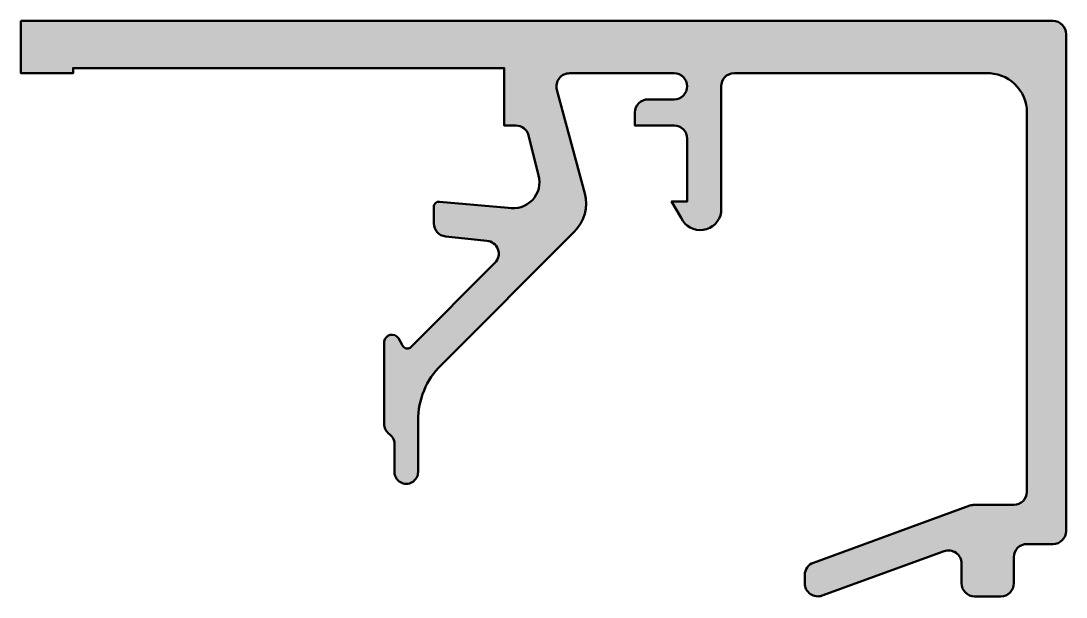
# Model space of a CAD drawing. Extents: x 0.5 to 40.5, y -22 to 0.
import ezdxf

# ---------------------------------------------------------------- set-up
doc = ezdxf.new("R2010")
doc.units = 0
doc.layers.add('0S-Alu contour', color=7, linetype='Continuous', lineweight=50)
doc.layers.add('0S-Alu hatch', color=252, linetype='Continuous', lineweight=25)

# ---------------------------------------------------------------- blocks, each defined once
blk = doc.blocks.new('303740__CD294B55_487C_4910_9C5D_447B55953318_')
at = {"layer": '0S-Alu hatch'}
h = blk.add_hatch(color=256, dxfattribs=at)
edge = h.paths.add_edge_path()
edge.add_line((0.4999847412109375, 0), (0.4999847412109375, -2))
edge.add_line((0.4999847412109375, -2), (2.499969482421875, -2))
edge.add_line((2.499969482421875, -2), (2.499969482421875, -1.79998779296875))
edge.add_line((2.499969482421875, -1.79998779296875), (19, -1.79998779296875))
edge.add_line((19, -1.79998779296875), (19, -4))
edge.add_line((19, -4), (19.44497680664062, -3.999999999999999))
edge.add_ellipse((19.44603223201998, -4.498065809519939), major_axis=(-0.4980669277672279, 0), ratio=1, start_angle=194.7694204251047, end_angle=270.12141232776827, ccw=False)
edge.add_line((19.92764282226562, -4.371093749999999), (20.31164550781251, -5.903350830078125))
edge.add_ellipse((19.34723133028628, -6.162295882190801), major_axis=(-0.9985726041842012, 0), ratio=1, start_angle=78.4347477370078, end_angle=195.0294322790909, ccw=False)
edge.add_line((19.14703369140625, -7.140594482421875), (16.51734924316406, -6.910720825195312))
edge.add_arc((16.50032924728729, -7.109955279468164), 0.1999601160958012, 85.11724982334304, 179.934289443893)
edge.add_line((16.30036926269531, -7.109725952148435), (16.30036926269531, -7.739715576171875))
edge.add_arc((16.80139228170945, -7.739089835725793), 0.5010234097656054, 180.0715581253361, 264.8400928126092)
edge.add_line((16.75633239746094, -8.238082885742188), (18.33198547363281, -8.401992797851562))
edge.add_ellipse((18.28814983352456, -8.899941255845626), major_axis=(-0.4998742143403333, 0), ratio=1, start_angle=135.0647572960076, end_angle=264.9690794786523, ccw=False)
edge.add_line((18.64201354980469, -9.25300598144531), (15.39959716796875, -12.49539184570312))
edge.add_ellipse((15.29148503289476, -12.32712635215243), major_axis=(-0.2000037751396575, 0), ratio=1, start_angle=24.547458216119082, end_angle=122.72111973221271, ccw=False)
edge.add_line((15.10955810546875, -12.41021728515625), (14.94467163085937, -12.1246337890625))
edge.add_arc((14.69776348051752, -12.29500458089448), 0.2999830685466996, 34.60633079966681, 173.0836565417524)
edge.add_line((14.39996337890625, -12.25888061523437), (14.39996337890625, -15.39343851625852))
edge.add_arc((14.89996337890647, -15.39343851625852), 0.5000000000002244, 180, 233.2856756975391)
edge.add_ellipse((14.30220089653292, -16.1949801213624), major_axis=(-0.4998944594533265, 0), ratio=1, start_angle=174.6989070625056, end_angle=233.2856756975387, ccw=False)
edge.add_line((14.79995727539062, -16.24116516113281), (14.79995727539062, -17.24501037597655))
edge.add_arc((15.24995422363281, -17.24501800537109), 0.449996948306865, 179.9990285882913, 359.9990285890417)
edge.add_line((15.699951171875, -17.24502563476318), (15.699951171875, -15.27601623535155))
edge.add_ellipse((18.69205719150679, -15.27388344802485), major_axis=(-2.992106779762141, 0), ratio=1, start_angle=-45.0778021022752, end_angle=0.040840695793292525, ccw=False)
edge.add_line((16.57919311523438, -13.1552734375), (21.68899536132813, -8.044006347656248))
edge.add_arc((20.62966985239126, -6.984461419619787), 1.498267662472946, 314.994066749865, 375.0242258421288)
edge.add_line((22.07672119140625, -6.596069335937497), (21.01409912109375, -2.628997802734376))
edge.add_ellipse((21.49774803856415, -2.50044220313596), major_axis=(-0.5004426216444783, 0), ratio=1, start_angle=-89.9259009455883, end_angle=14.885237547700683, ccw=False)
edge.add_line((21.49710083007813, -2), (25.5000114440918, -2))
edge.add_ellipse((25.50001144409181, -2.499994277954101), major_axis=(-0.4999942779541016, 0), ratio=1, start_angle=90.0000000000004, end_angle=270.0000000000004, ccw=False)
edge.add_line((25.50001144409181, -2.999988555908202), (24.5000114440918, -2.999988555908201))
edge.add_arc((24.49974971047658, -3.499726822292979), 0.4997383349251373, 89.96999183143163, 180.0300081685689)
edge.add_line((24.0000114440918, -3.499988555908206), (24.0000114440918, -3.999988555908203))
edge.add_line((24.0000114440918, -3.999988555908203), (25.5000114440918, -3.999988555908201))
edge.add_ellipse((25.5002723818131, -4.499727618186903), major_axis=(-0.4997391304027438, 0), ratio=1, start_angle=179.9700831295418, end_angle=270.02991687045477, ccw=False)
edge.add_line((26.0000114440918, -4.499988555908229), (26.0000114440918, -6.899994850158692))
edge.add_line((26.0000114440918, -6.899994850158692), (25.40000534057617, -6.89999485015869))
edge.add_line((25.40000534057617, -6.89999485015869), (25.76862716674804, -7.531220436096181))
edge.add_arc((26.50091983192851, -7.188229034208608), 0.8086381448125706, 205.0974624132645, 351.1816044714443)
edge.add_line((27.29999923706055, -7.312195777893067), (27.29998779296875, -2.498992919921872))
edge.add_ellipse((27.79806723262325, -2.498204101586344), major_axis=(-0.4980800642877682, 0), ratio=1, start_angle=-87.80865531429299, end_angle=0.0907403920861043, ccw=False)
edge.add_line((27.77902221679688, -2.00048828125), (37.43594360351562, -2.000000000000002))
edge.add_ellipse((37.50021408410093, -3.498377693930277), major_axis=(-1.49975544951251, 0), ratio=1, start_angle=180.0149701643702, end_angle=272.4561039771055, ccw=False)
edge.add_line((38.99996948242188, -3.497985839843822), (38.9999694824219, -17.99993896484375))
edge.add_ellipse((38.49992748293595, -17.9998969653578), major_axis=(-0.500042001249753, 0), ratio=1, start_angle=90.00481238232447, end_angle=179.995187617689, ccw=False)
edge.add_line((38.49996948242188, -18.49993896484375), (36.99098205566406, -18.49993896484375))
edge.add_arc((36.99191922554631, -19.0098960484956), 0.5099579447896624, 90.10529477913367, 109.7099997181117)
edge.add_line((36.8199310302734, -18.52981567382813), (30.82899475097655, -20.71121215820312))
edge.add_arc((31.00059544650006, -21.18149332509553), 0.500610801559283, 110.046498910603, 179.9644668779702)
edge.add_line((30.49998474121093, -21.18118286132817), (30.49998474121094, -21.50021362304687))
edge.add_arc((31.00034800316274, -21.49991475416388), 0.5003633512095598, 180.0342229833489, 289.9418727277398)
edge.add_line((31.17100524902344, -21.97027587890625), (35.82896423339844, -20.27392578125))
edge.add_ellipse((35.99958613489766, -20.74433740989426), major_axis=(-0.5003987746137617, 0), ratio=1, start_angle=180.0469918128014, end_angle=289.9360961587608, ccw=False)
edge.add_line((36.49998474121094, -20.74392700195311), (36.49998474121094, -21.49993896484375))
edge.add_arc((37.00001666127995, -21.49990704477474), 0.5000319210878387, 180.0036575370049, 269.9963424630302)
edge.add_line((36.99998474121094, -21.99993896484375), (37.99998474121094, -21.99993896484375))
edge.add_arc((37.99989024975256, -21.49984447338537), 0.5000945003853327, 270.0108258774961, 359.9891741224759)
edge.add_line((38.49998474121094, -21.49993896484399), (38.49998474121094, -20.49993896484375))
edge.add_ellipse((38.99995410894963, -20.49990833258244), major_axis=(-0.4999693686770858, 0), ratio=1, start_angle=-90.0035104136399, end_angle=0.0035104136661061602, ccw=False)
edge.add_line((38.99998474121094, -19.99993896484375), (39.99998474121094, -19.99993896484375))
edge.add_arc((39.99993765323214, -19.49992239638578), 0.5000165706751795, 270.005395706089, 359.9981014573402)
edge.add_line((40.49995422363281, -19.49993896484506), (40.49995422363281, -0.4999999999999929))
edge.add_arc((40.00021390168555, -0.4997403219472552), 0.4997403894149814, 359.970227627311, 450.0297723726939)
edge.add_line((39.99995422363281, 0), (0.4999847412109375, 0))
at = {"layer": '0S-Alu contour', "color": 7}
for points in [[(0.4999847412109375, 0), (0.4999847412109375, -2), (2.499969482421875, -2), (2.499969482421875, -1.79998779296875), (19, -1.79998779296875), (19, -4), (19.44497680664062, -3.999999999999999)], [(39.99995422363281, 0), (0.4999847412109375, 0)], [(40.49995422363281, -19.49993896484506), (40.49995422363281, -0.499999999999994)], [(21.49710083007813, -2), (25.5000114440918, -2)], [(27.77902221679688, -2.00048828125), (37.43594360351562, -2.000000000000002)], [(22.07672119140625, -6.596069335937497), (21.01409912109375, -2.628997802734376)], [(27.29999923706055, -7.312195777893067), (27.29998779296875, -2.498992919921872)], [(25.50001144409181, -2.999988555908202), (24.5000114440918, -2.999988555908201)], [(24.0000114440918, -3.499988555908206), (24.0000114440918, -3.999988555908203), (25.5000114440918, -3.999988555908201)], [(38.99996948242188, -3.497985839843822), (38.9999694824219, -17.99993896484375)], [(19.92764282226562, -4.371093749999999), (20.31164550781251, -5.903350830078125)], [(26.0000114440918, -4.499988555908229), (26.0000114440918, -6.899994850158692), (25.40000534057617, -6.89999485015869), (25.76862716674804, -7.531220436096181)], [(16.30036926269531, -7.109725952148435), (16.30036926269531, -7.739715576171875)], [(19.14703369140625, -7.140594482421875), (16.51734924316406, -6.910720825195312)], [(16.57919311523438, -13.1552734375), (21.68899536132813, -8.044006347656248)], [(16.75633239746094, -8.238082885742188), (18.33198547363281, -8.401992797851562)], [(18.64201354980469, -9.25300598144531), (15.39959716796875, -12.49539184570312)], [(14.39996337890625, -12.25888061523437), (14.39996337890625, -15.39343851625852)], [(15.10955810546875, -12.41021728515625), (14.94467163085937, -12.1246337890625)], [(15.699951171875, -17.24502563476318), (15.699951171875, -15.27601623535155)], [(14.79995727539062, -16.24116516113281), (14.79995727539062, -17.24501037597655)], [(36.8199310302734, -18.52981567382813), (30.82899475097655, -20.71121215820312)], [(38.49996948242188, -18.49993896484375), (36.99098205566406, -18.49993896484375)], [(38.99998474121094, -19.99993896484375), (39.99998474121094, -19.99993896484375)], [(31.17100524902344, -21.97027587890625), (35.82896423339844, -20.27392578125)], [(36.49998474121094, -20.74392700195311), (36.49998474121094, -21.49993896484375)], [(38.49998474121094, -21.49993896484399), (38.49998474121094, -20.49993896484375)], [(30.49998474121093, -21.18118286132817), (30.49998474121094, -21.50021362304687)], [(36.99998474121094, -21.99993896484375), (37.99998474121094, -21.99993896484375)]]:
    blk.add_lwpolyline(points, dxfattribs=at)
for centre, radius, start, end in [((40.00021390168555, -0.4997403219472552), 0.4997403894149814, 359.970227627311, 90.02977237269396), ((24.49974971047658, -3.499726822292979), 0.4997383349251373, 89.96999183143163, 180.0300081685689), ((20.62966985239126, -6.984461419619787), 1.498267662472946, 314.994066749865, 15.02422584212876), ((16.50032924728729, -7.109955279468164), 0.1999601160958012, 85.11724982334304, 179.934289443893), ((26.50091983192851, -7.188229034208608), 0.8086381448125706, 205.0974624132645, 351.1816044714443), ((16.80139228170945, -7.739089835725793), 0.5010234097656054, 180.0715581253361, 264.8400928126092), ((14.69776348051752, -12.29500458089448), 0.2999830685466996, 34.60633079966681, 173.0836565417524), ((14.89996337890647, -15.39343851625852), 0.5000000000002244, 180, 233.2856756975391), ((15.24995422363281, -17.24501800537109), 0.449996948306865, 179.9990285882913, 359.9990285890417), ((36.99191922554631, -19.0098960484956), 0.5099579447896624, 90.10529477913367, 109.7099997181117), ((39.99993765323214, -19.49992239638578), 0.5000165706751795, 270.005395706089, 359.9981014573402), ((31.00059544650006, -21.18149332509553), 0.500610801559283, 110.046498910603, 179.9644668779702), ((31.00034800316274, -21.49991475416388), 0.5003633512095598, 180.0342229833489, 289.9418727277398), ((37.00001666127995, -21.49990704477474), 0.5000319210878387, 180.0036575370049, 269.9963424630302), ((37.99989024975256, -21.49984447338537), 0.5000945003853327, 270.0108258774961, 359.9891741224759)]:
    blk.add_arc(centre, radius, start, end, dxfattribs=at)
at = {"layer": '0S-Alu contour', "color": 7, "extrusion": (0, 0, -1)}
for centre, radius, start, end in [((-21.49774803856415, -2.50044220313596), 0.5004426216444783, 345.1147624522993, 89.92590094558835), ((-25.50001144409181, -2.499994277954101), 0.4999942779541016, 89.99999999999959, 269.9999999999996), ((-37.50021408410093, -3.498377693930277), 1.49975544951251, 87.54389602289451, 179.9850298356298), ((-27.79806723262325, -2.498204101586344), 0.4980800642877682, 359.9092596079139, 87.80865531429302), ((-19.44603223201998, -4.498065809519939), 0.4980669277672279, 89.87858767223172, 165.2305795748953), ((-25.5002723818131, -4.499727618186903), 0.4997391304027438, 89.97008312954524, 180.0299168704583), ((-19.34723133028628, -6.162295882190801), 0.9985726041842012, 164.9705677209091, 281.5652522629922), ((-18.28814983352456, -8.899941255845626), 0.4998742143403334, 95.03092052134771, 224.9352427039924), ((-15.29148503289476, -12.32712635215243), 0.2000037751396575, 237.2788802677873, 335.4525417838809), ((-18.69205719150679, -15.27388344802485), 2.992106779762141, 359.9591593042067, 45.07780210227529), ((-14.30220089653292, -16.1949801213624), 0.4998944594533265, 126.7143243024613, 185.3010929374945), ((-38.49992748293595, -17.9998969653578), 0.500042001249753, 180.0048123823111, 269.9951876176755), ((-38.99995410894963, -20.49990833258244), 0.4999693686770859, 359.9964895863339, 90.00351041363992), ((-35.99958613489766, -20.74433740989426), 0.5003987746137617, 70.06390384123921, 179.9530081871986)]:
    blk.add_arc(centre, radius, start, end, dxfattribs=at)
blk = doc.blocks.new('303740__A7F3CB4C_0D39_472A_BBD4_E4F7494807FA_')
at = {"layer": '0S-Alu contour', "color": 7}
blk.add_blockref('303740__CD294B55_487C_4910_9C5D_447B55953318_', (0, 0), dxfattribs=at)

msp = doc.modelspace()

# ---------------------------------------------------------------- block references
at = {"layer": '0S-Alu contour', "color": 7}
msp.add_blockref('303740__A7F3CB4C_0D39_472A_BBD4_E4F7494807FA_', (0, 0), dxfattribs=at)

doc.saveas('drawing.dxf')
